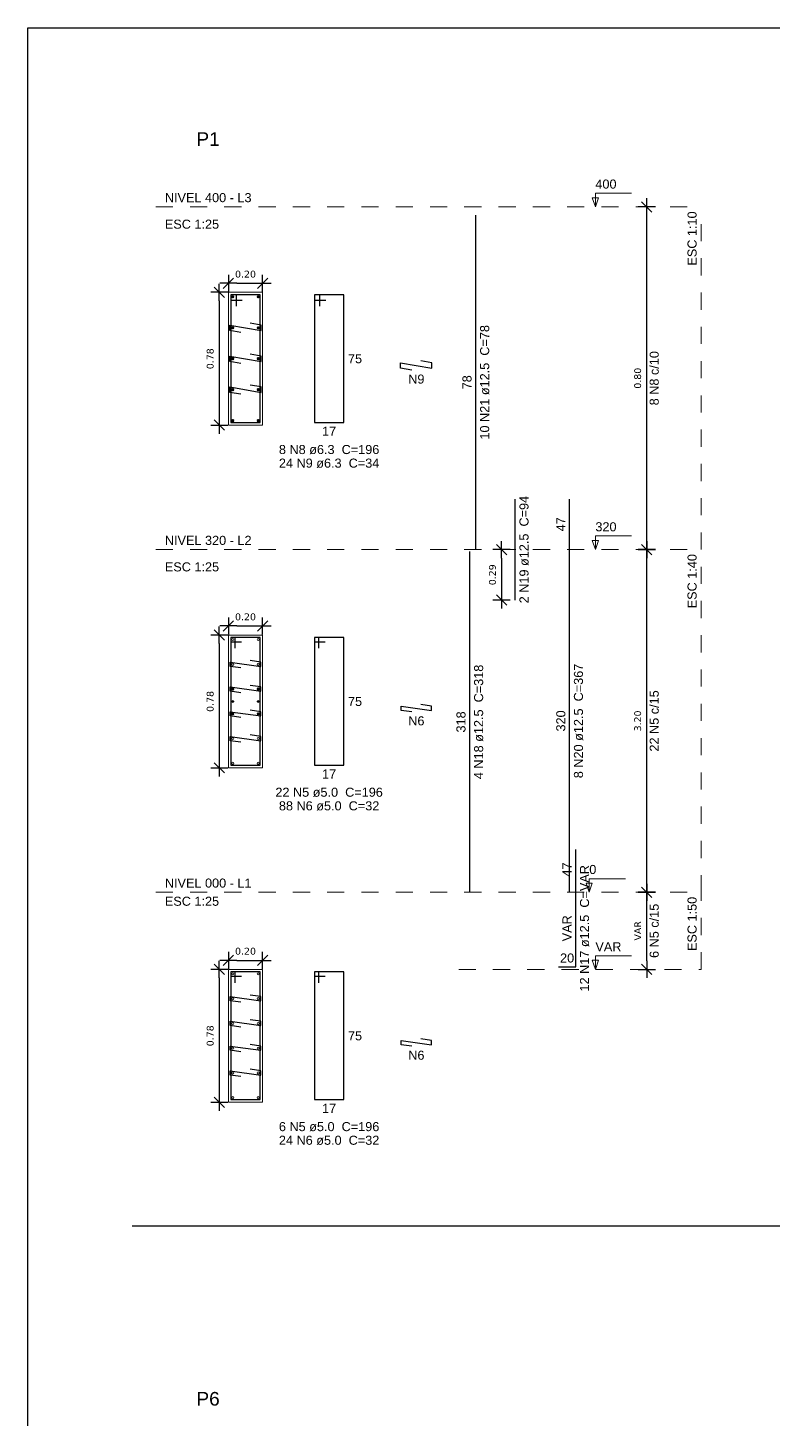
# Model space of a CAD drawing. Extents: x 25 to 1028, y -81 to 176.
# Drawn here: x 784.81 to 789.16, y 131.76 to 139.88 of the extents above; entities that cross this region are included whole.
import ezdxf

# ---------------------------------------------------------------- set-up
doc = ezdxf.new("R2010")
doc.units = 0
doc.header["$LTSCALE"] = 0.3
doc.header["$PDSIZE"] = 0.1
doc.linetypes.add('DOT2', pattern=[3.175, 0, -3.175])
doc.layers.get('0').update_dxf_attribs({"linetype": 'CONTINUOUS'})
doc.layers.get('Defpoints').update_dxf_attribs({"linetype": 'CONTINUOUS'})
doc.layers.add('ARQ-CTA-1_025', color=1, linetype='CONTINUOUS')
for name, color, linetype, lineweight in [('DT-Barras na forma', 2, 'CONTINUOUS', 30), ('DT-Barras no corte', 5, 'CONTINUOUS', 5), ('DT-Barras rebatidas', 2, 'CONTINUOUS', 30), ('DT-Forma', 5, 'CONTINUOUS', 5), ('DT-Pontilhado', 9, 'DOT2', 5), ('DT-Textos', 7, 'CONTINUOUS', 5), ('DT-Título', 3, 'CONTINUOUS', 20)]:
    doc.layers.add(name, color=color, linetype=linetype, lineweight=lineweight)
doc.layers.add('VPort', color=45, linetype='CONTINUOUS', plot=False)
doc.styles.add('Arial', font='arial.ttf')
doc.styles.add('FNDE Texto Cota 0025', font='verdana.ttf', dxfattribs={"height": 0.04})
doc.dimstyles.new('FNDE 1-0025', dxfattribs={"dimscale": 5, "dimtxt": 0.04, "dimasz": 0.01, "dimexe": 0.15, "dimexo": 0.15, "dimgap": 0.005, "dimtad": 1, "dimzin": 1, "dimdsep": 46, "dimtxsty": 'FNDE Texto Cota 0025', "dimblk": 'tic', "dimcen": 0.015, "dimdle": 0.15, "dimse1": 1, "dimse2": 1, "dimclrd": 251, "dimclre": 251, "dimclrt": 256, "dimaunit": 1, "dimadec": 3, "dimazin": 0, "dimtfac": 1, "dimtix": 1, "dimtmove": 2, "dimatfit": 3, "dimfxl": 0.15, "dimtvp": 1, "dimtolj": 1, "dimtzin": 0, "dimarcsym": 0})

# ---------------------------------------------------------------- blocks, each defined once
blk = doc.blocks.new('tic')
at = {"color": 251}
for p, q in [((-1, 0), (1, 0)), ((0, -1), (0, 1))]:
    blk.add_line(p, q, dxfattribs=at)
blk.add_line((-0.6, -0.6), (0.6, 0.6))
blk = doc.blocks.new('*D925')
at = {"layer": 'ARQ-CTA-1_025', "color": 251, "lineweight": -2}
blk.add_line((785.9266, 134.3347), (785.9266, 133.6597), dxfattribs=at)
at = {"layer": 'Defpoints', "color": 0}
for p in [(785.9795, 134.3847), (785.9266, 133.6097), (785.9795, 133.6097)]:
    blk.add_point(p, dxfattribs=at)
at = {"layer": 'ARQ-CTA-1_025', "color": 251, "lineweight": -2, "xscale": 0.05, "yscale": 0.05, "zscale": 0.05}
for p, rotation in [((785.9266, 134.3847), 90), ((785.9266, 133.6097), 270)]:
    blk.add_blockref('tic', p, dxfattribs=dict(at, rotation=rotation))
at = {"layer": 'ARQ-CTA-1_025', "insert": (785.8736, 133.9972), "char_height": 0.04, "attachment_point": 5, "rotation": 90, "style": 'FNDE Texto Cota 0025'}
blk.add_mtext('\\A1;0.78', dxfattribs=at)
blk = doc.blocks.new('*D926')
at = {"layer": 'ARQ-CTA-1_025', "color": 251, "lineweight": -2}
blk.add_line((786.0295, 134.4376), (786.1295, 134.4376), dxfattribs=at)
at = {"layer": 'Defpoints', "color": 0}
for p in [(785.9795, 134.3847), (786.1795, 134.4376), (786.1795, 134.3847)]:
    blk.add_point(p, dxfattribs=at)
at = {"layer": 'ARQ-CTA-1_025', "color": 251, "lineweight": -2, "xscale": 0.05, "yscale": 0.05, "zscale": 0.05, "rotation": 180}
blk.add_blockref('tic', (785.9795, 134.4376), dxfattribs=at)
at = {"layer": 'ARQ-CTA-1_025', "color": 251, "lineweight": -2, "xscale": 0.05, "yscale": 0.05, "zscale": 0.05}
blk.add_blockref('tic', (786.1795, 134.4376), dxfattribs=at)
at = {"layer": 'ARQ-CTA-1_025', "insert": (786.0795, 134.4906), "char_height": 0.04, "attachment_point": 5, "style": 'FNDE Texto Cota 0025'}
blk.add_mtext('\\A1;0.20', dxfattribs=at)
blk = doc.blocks.new('*D927')
at = {"layer": 'ARQ-CTA-1_025', "color": 251, "lineweight": -2}
blk.add_line((788.4204, 134.4347), (788.4204, 134.7847), dxfattribs=at)
at = {"layer": 'Defpoints', "color": 0}
for p in [(788.4204, 134.8347), (788.4734, 134.8347), (788.4734, 134.3847)]:
    blk.add_point(p, dxfattribs=at)
at = {"layer": 'ARQ-CTA-1_025', "color": 251, "lineweight": -2, "xscale": 0.05, "yscale": 0.05, "zscale": 0.05}
for p, rotation in [((788.4204, 134.8347), 90), ((788.4204, 134.3847), 270)]:
    blk.add_blockref('tic', p, dxfattribs=dict(at, rotation=rotation))
at = {"layer": 'ARQ-CTA-1_025', "insert": (788.3675, 134.6097), "char_height": 0.04, "attachment_point": 5, "rotation": 90, "style": 'FNDE Texto Cota 0025'}
blk.add_mtext('\\A1;VAR', dxfattribs=at)
blk = doc.blocks.new('*D928')
at = {"layer": 'ARQ-CTA-1_025', "color": 251, "lineweight": -2}
blk.add_line((785.9266, 136.286), (785.9266, 135.611), dxfattribs=at)
at = {"layer": 'Defpoints', "color": 0}
for p in [(785.9795, 136.336), (785.9266, 135.561), (785.9795, 135.561)]:
    blk.add_point(p, dxfattribs=at)
at = {"layer": 'ARQ-CTA-1_025', "color": 251, "lineweight": -2, "xscale": 0.05, "yscale": 0.05, "zscale": 0.05}
for p, rotation in [((785.9266, 136.336), 90), ((785.9266, 135.561), 270)]:
    blk.add_blockref('tic', p, dxfattribs=dict(at, rotation=rotation))
at = {"layer": 'ARQ-CTA-1_025', "insert": (785.8736, 135.9485), "char_height": 0.04, "attachment_point": 5, "rotation": 90, "style": 'FNDE Texto Cota 0025'}
blk.add_mtext('\\A1;0.78', dxfattribs=at)
blk = doc.blocks.new('*D929')
at = {"layer": 'ARQ-CTA-1_025', "color": 251, "lineweight": -2}
blk.add_line((786.0295, 136.389), (786.1295, 136.389), dxfattribs=at)
at = {"layer": 'Defpoints', "color": 0}
for p in [(785.9795, 136.336), (786.1795, 136.389), (786.1795, 136.336)]:
    blk.add_point(p, dxfattribs=at)
at = {"layer": 'ARQ-CTA-1_025', "color": 251, "lineweight": -2, "xscale": 0.05, "yscale": 0.05, "zscale": 0.05, "rotation": 180}
blk.add_blockref('tic', (785.9795, 136.389), dxfattribs=at)
at = {"layer": 'ARQ-CTA-1_025', "color": 251, "lineweight": -2, "xscale": 0.05, "yscale": 0.05, "zscale": 0.05}
blk.add_blockref('tic', (786.1795, 136.389), dxfattribs=at)
at = {"layer": 'ARQ-CTA-1_025', "insert": (786.0795, 136.4419), "char_height": 0.04, "attachment_point": 5, "style": 'FNDE Texto Cota 0025'}
blk.add_mtext('\\A1;0.20', dxfattribs=at)
blk = doc.blocks.new('*D930')
at = {"layer": 'ARQ-CTA-1_025', "color": 251, "lineweight": -2}
blk.add_line((787.5732, 136.7847), (787.5732, 136.591), dxfattribs=at)
at = {"layer": 'Defpoints', "color": 0}
for p in [(787.6526, 136.8347), (787.5732, 136.541), (787.6526, 136.541)]:
    blk.add_point(p, dxfattribs=at)
at = {"layer": 'ARQ-CTA-1_025', "color": 251, "lineweight": -2, "xscale": 0.05, "yscale": 0.05, "zscale": 0.05}
for p, rotation in [((787.5732, 136.8347), 90), ((787.5732, 136.541), 270)]:
    blk.add_blockref('tic', p, dxfattribs=dict(at, rotation=rotation))
at = {"layer": 'ARQ-CTA-1_025', "insert": (787.5203, 136.6879), "char_height": 0.04, "attachment_point": 5, "rotation": 90, "style": 'FNDE Texto Cota 0025'}
blk.add_mtext('\\A1;0.29', dxfattribs=at)
blk = doc.blocks.new('*D931')
at = {"layer": 'ARQ-CTA-1_025', "color": 251, "lineweight": -2}
blk.add_line((788.4204, 134.8847), (788.4204, 136.7847), dxfattribs=at)
at = {"layer": 'Defpoints', "color": 0}
for p in [(788.4204, 136.8347), (788.4734, 136.8347), (788.4734, 134.8347)]:
    blk.add_point(p, dxfattribs=at)
at = {"layer": 'ARQ-CTA-1_025', "color": 251, "lineweight": -2, "xscale": 0.05, "yscale": 0.05, "zscale": 0.05}
for p, rotation in [((788.4204, 136.8347), 90), ((788.4204, 134.8347), 270)]:
    blk.add_blockref('tic', p, dxfattribs=dict(at, rotation=rotation))
at = {"layer": 'ARQ-CTA-1_025', "insert": (788.3675, 135.8347), "char_height": 0.04, "attachment_point": 5, "rotation": 90, "style": 'FNDE Texto Cota 0025'}
blk.add_mtext('\\A1;3.20', dxfattribs=at)
blk = doc.blocks.new('*D932')
at = {"layer": 'ARQ-CTA-1_025', "color": 251, "lineweight": -2}
blk.add_line((785.9266, 138.286), (785.9266, 137.611), dxfattribs=at)
at = {"layer": 'Defpoints', "color": 0}
for p in [(785.9795, 138.336), (785.9266, 137.561), (785.9795, 137.561)]:
    blk.add_point(p, dxfattribs=at)
at = {"layer": 'ARQ-CTA-1_025', "color": 251, "lineweight": -2, "xscale": 0.05, "yscale": 0.05, "zscale": 0.05}
for p, rotation in [((785.9266, 138.336), 90), ((785.9266, 137.561), 270)]:
    blk.add_blockref('tic', p, dxfattribs=dict(at, rotation=rotation))
at = {"layer": 'ARQ-CTA-1_025', "insert": (785.8736, 137.9485), "char_height": 0.04, "attachment_point": 5, "rotation": 90, "style": 'FNDE Texto Cota 0025'}
blk.add_mtext('\\A1;0.78', dxfattribs=at)
blk = doc.blocks.new('*D933')
at = {"layer": 'ARQ-CTA-1_025', "color": 251, "lineweight": -2}
blk.add_line((786.0295, 138.389), (786.1295, 138.389), dxfattribs=at)
at = {"layer": 'Defpoints', "color": 0}
for p in [(786.1795, 138.389), (785.9795, 138.336), (786.1795, 138.336)]:
    blk.add_point(p, dxfattribs=at)
at = {"layer": 'ARQ-CTA-1_025', "color": 251, "lineweight": -2, "xscale": 0.05, "yscale": 0.05, "zscale": 0.05, "rotation": 180}
blk.add_blockref('tic', (785.9795, 138.389), dxfattribs=at)
at = {"layer": 'ARQ-CTA-1_025', "color": 251, "lineweight": -2, "xscale": 0.05, "yscale": 0.05, "zscale": 0.05}
blk.add_blockref('tic', (786.1795, 138.389), dxfattribs=at)
at = {"layer": 'ARQ-CTA-1_025', "insert": (786.0795, 138.4419), "char_height": 0.04, "attachment_point": 5, "style": 'FNDE Texto Cota 0025'}
blk.add_mtext('\\A1;0.20', dxfattribs=at)
blk = doc.blocks.new('*D934')
at = {"layer": 'ARQ-CTA-1_025', "color": 251, "lineweight": -2}
blk.add_line((788.4204, 136.8847), (788.4204, 138.7847), dxfattribs=at)
at = {"layer": 'Defpoints', "color": 0}
for p in [(788.4204, 138.8347), (788.4734, 138.8347), (788.4734, 136.8347)]:
    blk.add_point(p, dxfattribs=at)
at = {"layer": 'ARQ-CTA-1_025', "color": 251, "lineweight": -2, "xscale": 0.05, "yscale": 0.05, "zscale": 0.05}
for p, rotation in [((788.4204, 138.8347), 90), ((788.4204, 136.8347), 270)]:
    blk.add_blockref('tic', p, dxfattribs=dict(at, rotation=rotation))
at = {"layer": 'ARQ-CTA-1_025', "insert": (788.3675, 137.8347), "char_height": 0.04, "attachment_point": 5, "rotation": 90, "style": 'FNDE Texto Cota 0025'}
blk.add_mtext('\\A1;0.80', dxfattribs=at)

msp = doc.modelspace()

# ---------------------------------------------------------------- linework, layer by layer
at = {"layer": 'DT-Barras na forma'}
for p, q in [((786.02603818, 138.32103882), (785.99453818, 138.32103881)), ((785.99453818, 138.32103881), (785.99453819, 137.57603881)), ((786.16453844, 138.32103881), (785.99453844, 138.32103875)), ((785.99453844, 138.32103875), (785.99453844, 138.28953875)), ((785.99453844, 138.28953875), (786.06028844, 138.28953875)), ((786.02603816, 138.25528882), (786.02603818, 138.32103882)), ((786.16453819, 137.57603881), (786.16453844, 138.32103881)), ((785.98818816, 138.11341373), (785.98818817, 138.14491373)), ((785.98818817, 138.14491373), (786.17088816, 138.11341371)), ((786.17088817, 138.14491371), (786.10609418, 138.15608512)), ((786.17088816, 138.11341371), (786.17088817, 138.14491371)), ((786.05298216, 138.10224232), (785.98818816, 138.11341373)), ((785.98818816, 137.93278873), (785.98818817, 137.96428873)), ((785.98818817, 137.96428873), (786.17088816, 137.93278871)), ((786.17088817, 137.96428871), (786.10609418, 137.97546012)), ((786.17088816, 137.93278871), (786.17088817, 137.96428871)), ((786.05298216, 137.92161732), (785.98818816, 137.93278873)), ((786.17088817, 137.78366371), (786.10609418, 137.79483512)), ((785.98818816, 137.75216373), (785.98818817, 137.78366373)), ((786.05298216, 137.74099232), (785.98818816, 137.75216373)), ((785.98818817, 137.78366373), (786.17088816, 137.75216371)), ((786.17088816, 137.75216371), (786.17088817, 137.78366371)), ((785.99453819, 137.57603881), (786.16453819, 137.57603881)), ((786.01953818, 136.32103882), (785.99453818, 136.32103881)), ((785.99453818, 136.32103881), (785.99453819, 135.57603881)), ((786.16453843, 136.32103881), (785.99453843, 136.32103875)), ((785.99453843, 136.32103875), (785.99453843, 136.29603875)), ((785.99453843, 136.29603875), (786.05703843, 136.29603875)), ((786.01953816, 136.25853882), (786.01953818, 136.32103882)), ((786.16453819, 135.57603881), (786.16453843, 136.32103881)), ((785.99078825, 136.15278885), (785.99078826, 136.17778885)), ((785.99078826, 136.17778885), (786.16828827, 136.15278892)), ((786.16828828, 136.17778892), (786.10639912, 136.1865057)), ((786.16828827, 136.15278892), (786.16828828, 136.17778892)), ((786.05267741, 136.14407207), (785.99078825, 136.15278885)), ((785.99078825, 136.00828885), (785.99078826, 136.03328885)), ((786.05267741, 135.99957207), (785.99078825, 136.00828885)), ((785.99078826, 136.03328885), (786.16828827, 136.00828892)), ((786.16828828, 136.03328892), (786.10639912, 136.0420057)), ((786.16828827, 136.00828892), (786.16828828, 136.03328892)), ((785.99078825, 135.86378885), (785.99078826, 135.88878885)), ((786.05267741, 135.85507207), (785.99078825, 135.86378885)), ((785.99078826, 135.88878885), (786.16828827, 135.86378892)), ((786.16828828, 135.88878892), (786.10639912, 135.8975057)), ((786.16828827, 135.86378892), (786.16828828, 135.88878892)), ((785.99078825, 135.71928885), (785.99078826, 135.74428885)), ((786.05267741, 135.71057207), (785.99078825, 135.71928885)), ((785.99078826, 135.74428885), (786.16828827, 135.71928892)), ((786.16828828, 135.74428892), (786.10639912, 135.7530057)), ((786.16828827, 135.71928892), (786.16828828, 135.74428892)), ((785.99453819, 135.57603881), (786.16453819, 135.57603881)), ((786.01953818, 134.36966382), (785.99453818, 134.36966381)), ((785.99453818, 134.36966381), (785.99453819, 133.62466381)), ((786.16453843, 134.36966381), (785.99453843, 134.36966375)), ((785.99453843, 134.36966375), (785.99453843, 134.34466375)), ((785.99453843, 134.34466375), (786.05703843, 134.34466375)), ((786.01953816, 134.30716382), (786.01953818, 134.36966382)), ((786.16453819, 133.62466381), (786.16453843, 134.36966381)), ((785.99078825, 134.20141385), (785.99078826, 134.22641385)), ((785.99078826, 134.22641385), (786.16828827, 134.20141392)), ((786.16828828, 134.22641392), (786.10639912, 134.2351307)), ((786.16828827, 134.20141392), (786.16828828, 134.22641392)), ((786.05267741, 134.19269707), (785.99078825, 134.20141385)), ((785.99078825, 134.05691385), (785.99078826, 134.08191385)), ((786.05267741, 134.04819707), (785.99078825, 134.05691385)), ((785.99078826, 134.08191385), (786.16828827, 134.05691392)), ((786.16828828, 134.08191392), (786.10639912, 134.0906307)), ((786.16828827, 134.05691392), (786.16828828, 134.08191392)), ((785.99078825, 133.91241385), (785.99078826, 133.93741385)), ((786.05267741, 133.90369707), (785.99078825, 133.91241385)), ((785.99078826, 133.93741385), (786.16828827, 133.91241392)), ((786.16828828, 133.93741392), (786.10639912, 133.9461307)), ((786.16828827, 133.91241392), (786.16828828, 133.93741392)), ((785.99078825, 133.76791385), (785.99078826, 133.79291385)), ((786.05267741, 133.75919707), (785.99078825, 133.76791385)), ((785.99078826, 133.79291385), (786.16828827, 133.76791392)), ((786.16828828, 133.79291392), (786.10639912, 133.8016307)), ((786.16828827, 133.76791392), (786.16828828, 133.79291392)), ((785.99453819, 133.62466381), (786.16453819, 133.62466381))]:
    msp.add_line(p, q, dxfattribs=at)
at = {"layer": 'DT-Barras no corte'}
for p, q in [((785.99953816, 138.30353882), (786.01203816, 138.31603882)), ((785.99953816, 138.31603882), (786.01203816, 138.30353882)), ((786.14703816, 138.30353882), (786.15953816, 138.31603882)), ((786.14703816, 138.31603882), (786.15953816, 138.30353882)), ((785.99953816, 138.12291382), (786.01203816, 138.13541382)), ((785.99953816, 138.13541382), (786.01203816, 138.12291382)), ((786.14703816, 138.12291382), (786.15953816, 138.13541382)), ((786.14703816, 138.13541382), (786.15953816, 138.12291382)), ((785.99953816, 137.94228882), (786.01203816, 137.95478882)), ((785.99953816, 137.95478882), (786.01203816, 137.94228882)), ((786.14703816, 137.94228882), (786.15953816, 137.95478882)), ((786.14703816, 137.95478882), (786.15953816, 137.94228882)), ((785.99953816, 137.76166382), (786.01203816, 137.77416382)), ((785.99953816, 137.77416382), (786.01203816, 137.76166382)), ((786.14703816, 137.76166382), (786.15953816, 137.77416382)), ((786.14703816, 137.77416382), (786.15953816, 137.76166382)), ((785.99953816, 137.58103882), (786.01203816, 137.59353882)), ((785.99953816, 137.59353882), (786.01203816, 137.58103882)), ((786.14703816, 137.58103882), (786.15953816, 137.59353882)), ((786.14703816, 137.59353882), (786.15953816, 137.58103882)), ((785.99953816, 136.01453882), (786.01203816, 136.02703882)), ((785.99953816, 136.02703882), (786.01203816, 136.01453882)), ((786.14703816, 136.01453882), (786.15953816, 136.02703882)), ((786.14703816, 136.02703882), (786.15953816, 136.01453882)), ((785.99828816, 135.94853882), (786.01328816, 135.94853882)), ((786.14578816, 135.94853882), (786.16078816, 135.94853882)), ((785.99953816, 135.87003882), (786.01203816, 135.88253882)), ((785.99953816, 135.88253882), (786.01203816, 135.87003882)), ((786.14703816, 135.87003882), (786.15953816, 135.88253882)), ((786.14703816, 135.88253882), (786.15953816, 135.87003882))]:
    msp.add_line(p, q, dxfattribs=at)
for centre in [(786.00578816, 138.30978882), (786.15328816, 138.30978882), (786.00578816, 138.12916382), (786.15328816, 138.12916382), (786.00578816, 137.94853882), (786.15328816, 137.94853882), (786.00578816, 137.76791382), (786.15328816, 137.76791382), (786.00578816, 137.58728882), (786.15328816, 137.58728882), (786.00578816, 136.30978882), (786.15328816, 136.30978882), (786.00578816, 136.16528882), (786.15328816, 136.16528882), (786.00578816, 136.02078882), (786.15328816, 136.02078882), (786.00578816, 135.94853882), (786.15328816, 135.94853882), (786.00578816, 135.87628882), (786.15328816, 135.87628882), (786.00578816, 135.73178882), (786.15328816, 135.73178882), (786.00578816, 135.58728882), (786.15328816, 135.58728882), (786.00578816, 134.35841382), (786.15328816, 134.35841382), (786.00578816, 134.21391382), (786.15328816, 134.21391382), (786.00578816, 134.06941382), (786.15328816, 134.06941382), (786.00578816, 133.92491382), (786.15328816, 133.92491382), (786.00578816, 133.78041382), (786.15328816, 133.78041382), (786.00578816, 133.63591382), (786.15328816, 133.63591382)]:
    msp.add_circle(centre, 0.00625, dxfattribs=at)
at = {"layer": 'DT-Barras rebatidas'}
for p, q in [((787.42319416, 136.83473882), (787.42319479, 138.78723882)), ((786.51373818, 138.32103882), (786.48223818, 138.32103881)), ((786.48223818, 138.32103881), (786.48223819, 137.57603881)), ((786.65223844, 138.32103881), (786.48223844, 138.32103875)), ((786.48223844, 138.32103875), (786.48223844, 138.28953875)), ((786.48223844, 138.28953875), (786.54798844, 138.28953875)), ((786.51373816, 138.25528882), (786.51373818, 138.32103882)), ((786.65223819, 137.57603881), (786.65223844, 138.32103881)), ((786.98456916, 137.89307623), (786.98456917, 137.92457623)), ((787.04936316, 137.88190482), (786.98456916, 137.89307623)), ((786.98456917, 137.92457623), (787.16726916, 137.89307621)), ((787.16726917, 137.92457621), (787.10247518, 137.93574762)), ((787.16726916, 137.89307621), (787.16726917, 137.92457621)), ((786.48223819, 137.57603881), (786.65223819, 137.57603881)), ((787.65264416, 136.54045357), (787.65264435, 137.12902397)), ((787.97034481, 136.83473882), (787.97034491, 137.12902402)), ((787.38789416, 134.83473882), (787.38789481, 136.82286382)), ((787.97034416, 134.83473882), (787.97034481, 136.83473882)), ((786.50723818, 136.32103882), (786.48223818, 136.32103881)), ((786.48223818, 136.32103881), (786.48223819, 135.57603881)), ((786.65223843, 136.32103881), (786.48223843, 136.32103875)), ((786.48223843, 136.32103875), (786.48223843, 136.29603875)), ((786.48223843, 136.29603875), (786.54473843, 136.29603875)), ((786.50723816, 136.25853882), (786.50723818, 136.32103882)), ((786.65223819, 135.57603881), (786.65223843, 136.32103881)), ((787.16497403, 135.92132642), (787.10308487, 135.9300432)), ((786.987474, 135.89632635), (786.98747401, 135.92132635)), ((787.04936316, 135.88760957), (786.987474, 135.89632635)), ((786.98747401, 135.92132635), (787.16497402, 135.89632642)), ((787.16497402, 135.89632642), (787.16497403, 135.92132642)), ((786.48223819, 135.57603881), (786.65223819, 135.57603881)), ((788.0056443, 134.84973882), (788.00564438, 135.08516698)), ((788.00564416, 134.39973882), (788.0056443, 134.84973882)), ((787.90564416, 134.39973882), (788.00564416, 134.39973882)), ((786.50723818, 134.36966382), (786.48223818, 134.36966381)), ((786.48223818, 134.36966381), (786.48223819, 133.62466381)), ((786.65223843, 134.36966381), (786.48223843, 134.36966375)), ((786.48223843, 134.36966375), (786.48223843, 134.34466375)), ((786.48223843, 134.34466375), (786.54473843, 134.34466375)), ((786.50723816, 134.30716382), (786.50723818, 134.36966382)), ((786.65223819, 133.62466381), (786.65223843, 134.36966381)), ((787.16497403, 133.96995142), (787.10308487, 133.9786682)), ((786.987474, 133.94495135), (786.98747401, 133.96995135)), ((787.04936316, 133.93623457), (786.987474, 133.94495135)), ((786.98747401, 133.96995135), (787.16497402, 133.94495142)), ((787.16497402, 133.94495142), (787.16497403, 133.96995142)), ((786.48223819, 133.62466381), (786.65223819, 133.62466381))]:
    msp.add_line(p, q, dxfattribs=at)
at = {"layer": 'DT-Forma'}
for points in [[(785.97953816, 137.56103882), (785.97953816, 138.33603882), (786.17953816, 138.33603882), (786.17953816, 137.56103882), (785.97953816, 137.56103882)], [(785.97953816, 135.56103882), (785.97953816, 136.33603882), (786.17953816, 136.33603882), (786.17953816, 135.56103882), (785.97953816, 135.56103882)], [(785.97953816, 133.60966382), (785.97953816, 134.38466382), (786.17953816, 134.38466382), (786.17953816, 133.60966382), (785.97953816, 133.60966382)]]:
    msp.add_lwpolyline(points, close=True, dxfattribs=at)
at = {"layer": 'DT-Pontilhado', "ltscale": 0.05}
for p, q in [((785.55593816, 138.83473882), (788.73811916, 138.83473882)), ((788.73811916, 136.83473882), (788.73811916, 138.83473882)), ((785.55593816, 136.83473882), (788.73811916, 136.83473882)), ((788.73811916, 134.83473882), (788.73811916, 136.83473882)), ((785.55593816, 134.83473882), (788.73811916, 134.83473882)), ((788.73811916, 134.38473882), (788.73811916, 134.83473882)), ((787.32319416, 134.38473882), (788.73811916, 134.38473882))]:
    msp.add_line(p, q, dxfattribs=at)
at = {"layer": 'DT-Textos'}
for points in [[(788.13801916, 138.88768882), (788.12036916, 138.83473882), (788.10271916, 138.88768882), (788.13801916, 138.88768882)], [(788.13801916, 136.88768882), (788.12036916, 136.83473882), (788.10271916, 136.88768882), (788.13801916, 136.88768882)], [(788.10271916, 134.88768882), (788.08506916, 134.83473882), (788.06741916, 134.88768882), (788.10271916, 134.88768882)], [(788.13801916, 134.43768882), (788.12036916, 134.38473882), (788.10271916, 134.43768882), (788.13801916, 134.43768882)]]:
    msp.add_lwpolyline(points, close=True, dxfattribs=at)
for points in [[(788.12036916, 138.83473882), (788.12036916, 138.91416382), (788.33216916, 138.91416382)], [(788.12036916, 136.83473882), (788.12036916, 136.91416382), (788.33216916, 136.91416382)], [(788.08506916, 134.83473882), (788.08506916, 134.91416382), (788.29686916, 134.91416382)], [(788.12036916, 134.38473882), (788.12036916, 134.46416382), (788.33216916, 134.46416382)]]:
    msp.add_lwpolyline(points, dxfattribs=at)
at = {"layer": 'VPort'}
msp.add_line((785.41814783, 132.88848596), (805.10047234, 132.88848596), dxfattribs=at)
msp.add_lwpolyline([(784.80967722, 139.87959646), (808.9966287, 139.87959646), (808.9966287, 119.68049125), (784.80967722, 119.68049125)], close=True, dxfattribs=at)

# ---------------------------------------------------------------- texts
at = {"layer": 'DT-Barras na forma', "color": 7, "char_height": 0.05295, "attachment_point": 8, "rotation": 90.000210459, "line_spacing_factor": 0.9, "style": 'Arial'}
for s, insert, width in [('8 N8 c/10', (788.49084266, 137.83473882), 0.57186), ('22 N5 c/15', (788.49084266, 135.83473882), 0.6354), ('6 N5 c/15', (788.49084266, 134.60973882), 0.57186)]:
    msp.add_mtext(s, dxfattribs=dict(at, insert=insert, width=width))
at = {"layer": 'DT-Barras rebatidas', "color": 7, "char_height": 0.05295, "attachment_point": 8, "rotation": 90.000210459, "line_spacing_factor": 0.9, "style": 'Arial'}
for s, insert, width in [('10 N21 ø12.5  C=78', (787.50251466, 137.81086383), 1.14372), ('78', (787.39887097, 137.81098883), 0.22708), ('2 N19 ø12.5  C=94', (787.73201466, 136.83461383), 1.08018), ('47', (787.94602136, 136.98188143), 0.22708), ('4 N18 ø12.5  C=318', (787.46726466, 135.82886383), 1.14372), ('8 N20 ø12.5  C=367', (788.04976466, 135.83461383), 1.14372), ('318', (787.36357098, 135.82880133), 0.29062), ('320', (787.94602098, 135.83473883), 0.29062), ('47', (787.98132084, 134.96745291), 0.22708), ('12 N17 ø12.5  C=VAR', (788.08501466, 134.62461383), 1.20726), ('VAR', (787.98132073, 134.62473883), 0.29062)]:
    msp.add_mtext(s, dxfattribs=dict(at, insert=insert, width=width))
at = {"layer": 'DT-Barras rebatidas', "color": 7, "char_height": 0.05295, "line_spacing_factor": 0.9, "style": 'Arial'}
for s, insert, width, attachment_point in [('75', (786.67724456, 137.97501381), 0.22708, 1), ('N9', (787.07598816, 137.80258732), 0.12708, 8), ('17', (786.56723819, 137.55171531), 0.22708, 2), ('8 N8 ø6.3  C=196', (786.56723816, 137.39083732), 1.01664, 8), ('24 N9 ø6.3  C=34', (786.56723816, 137.31133732), 1.01664, 8), ('75', (786.6772439, 135.97501381), 0.22708, 1), ('N6', (787.07623816, 135.80808732), 0.12708, 8), ('17', (786.56723819, 135.55171531), 0.22708, 2), ('22 N5 ø5.0  C=196', (786.56723816, 135.39083732), 1.08018, 8), ('88 N6 ø5.0  C=32', (786.56723816, 135.31133732), 1.01664, 8), ('20', (787.95564416, 134.42406232), 0.22708, 8), ('75', (786.67724326, 134.02363881), 0.22708, 1), ('N6', (787.07623816, 133.85683732), 0.12708, 8), ('17', (786.56723819, 133.60034031), 0.22708, 2), ('6 N5 ø5.0  C=196', (786.56723816, 133.43933732), 1.01664, 8), ('24 N6 ø5.0  C=32', (786.56723816, 133.35983732), 1.01664, 8)]:
    msp.add_mtext(s, dxfattribs=dict(at, insert=insert, width=width, attachment_point=attachment_point))
at = {"layer": 'DT-Textos', "char_height": 0.05295, "attachment_point": 7, "line_spacing_factor": 0.798, "style": 'Arial'}
for s, insert, width in [('400', (788.12048816, 138.94058732), 0.19062), ('NIVEL 400 - L3', (785.60898816, 138.86133732), 0.88956), ('ESC 1:25', (785.60898816, 138.70658732), 0.50832), ('320', (788.12048816, 136.94058732), 0.19062), ('NIVEL 320 - L2', (785.60898816, 136.86133732), 0.88956), ('ESC 1:25', (785.60898816, 136.70658732), 0.50832), ('0', (788.08498816, 134.94058732), 0.06354), ('NIVEL 000 - L1', (785.60898816, 134.86133732), 0.88956), ('ESC 1:25', (785.60898816, 134.75533732), 0.50832), ('VAR', (788.12048816, 134.49058732), 0.19062)]:
    msp.add_mtext(s, dxfattribs=dict(at, insert=insert, width=width))
at = {"layer": 'DT-Textos', "char_height": 0.05295, "width": 0.50832, "attachment_point": 9, "rotation": 90.000210459, "line_spacing_factor": 0.798, "style": 'Arial'}
for s, insert in [('ESC 1:10', (788.71176466, 138.80836382)), ('ESC 1:40', (788.71176466, 136.80836382)), ('ESC 1:50', (788.71176466, 134.80836382))]:
    msp.add_mtext(s, dxfattribs=dict(at, insert=insert))
at = {"layer": 'DT-Título', "char_height": 0.079425, "width": 0.19062, "attachment_point": 7, "line_spacing_factor": 0.798, "style": 'Arial'}
for s, insert in [('P1', (785.79327804, 139.19088582)), ('P6', (785.79327804, 131.83821203))]:
    msp.add_mtext(s, dxfattribs=dict(at, insert=insert))

# ---------------------------------------------------------------- dimensions: what is measured, and where the dimension line sits
at = {"layer": 'ARQ-CTA-1_025'}
for base, p1, p2, text, picture, middle in [((788.42041916, 138.83473882), (788.47336916, 136.83473882), (788.47336916, 138.83473882), '0.80', '*D934', (788.36746916, 137.83473882)), ((788.42041916, 136.83473882), (788.47336916, 134.83473882), (788.47336916, 136.83473882), '3.20', '*D931', (788.36746916, 135.83473882)), ((788.42041916, 134.83473882), (788.47336916, 134.38473882), (788.47336916, 134.83473882), 'VAR', '*D927', (788.36746916, 134.60973882))]:
    dim = msp.add_linear_dim(base=base, p1=p1, p2=p2, angle=90, text=text, dimstyle='FNDE 1-0025', dxfattribs=at)
    dim.commit()
    dim.dimension.update_dxf_attribs({"geometry": picture, "text_midpoint": middle, "dimtype": 160})
for base, p1, p2, picture, middle in [((786.17953816, 138.38898882), (785.97953816, 138.33603882), (786.17953816, 138.33603882), '*D933', (786.07953816, 138.44193882)), ((786.17953816, 136.38898882), (785.97953816, 136.33603882), (786.17953816, 136.33603882), '*D929', (786.07953816, 136.44193882)), ((786.17953816, 134.43761382), (785.97953816, 134.38466382), (786.17953816, 134.38466382), '*D926', (786.07953816, 134.49056382))]:
    dim = msp.add_linear_dim(base=base, p1=p1, p2=p2, dimstyle='FNDE 1-0025', dxfattribs=at)
    dim.commit()
    dim.dimension.update_dxf_attribs({"geometry": picture, "text_midpoint": middle, "dimtype": 160})
for base, p1, p2, picture, middle in [((785.9265881559, 137.5610388223), (785.9795381559, 138.3360388223), (785.9795381559, 137.5610388223), '*D932', (785.8736381559, 137.9485388223)), ((787.57321916, 136.54098882), (787.65264416, 136.83473882), (787.65264416, 136.54098882), '*D930', (787.52026916, 136.68786382)), ((785.9265881559, 135.5610388223), (785.9795381559, 136.3360388223), (785.9795381559, 135.5610388223), '*D928', (785.8736381559, 135.9485388223)), ((785.9265881559, 133.6096638223), (785.9795381559, 134.3846638223), (785.9795381559, 133.6096638223), '*D925', (785.8736381559, 133.9971638223))]:
    dim = msp.add_linear_dim(base=base, p1=p1, p2=p2, angle=90, dimstyle='FNDE 1-0025', dxfattribs=at)
    dim.commit()
    dim.dimension.update_dxf_attribs({"geometry": picture, "text_midpoint": middle, "dimtype": 160})

doc.saveas('drawing.dxf')
